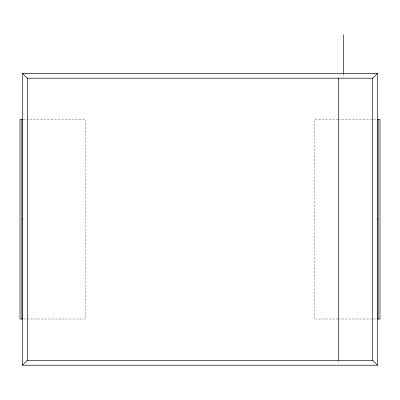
<?xml version="1.0" encoding="UTF-8"?>
<svg xmlns="http://www.w3.org/2000/svg" width="400" height="400" viewBox="0 0 400 400"><rect width="100%" height="100%" fill="white"/><g stroke="black" fill="none" stroke-linecap="round" stroke-linejoin="round"><path stroke-width="0.3" stroke-dasharray="2 1.5" d="M23.04 119.535L85.675 119.535L85.675 318.995L22.43 318.995M337.925 119.535L314.325 119.535L314.325 318.995L337.925 318.995M338.505 119.535L376.96 119.535M338.505 318.995L376.96 318.995M343.515 73.845L343.515 77.565"/><path stroke-width="0.6" d="M22.43 365.21L27.295 360.345L372.705 360.345L377.57 365.21L377.57 73.32L22.43 73.32L22.43 365.21L377.57 365.21M22.43 73.32L27.295 78.185L372.705 78.185L377.57 73.32M22.43 119.535L20 119.535L20 318.995L22.43 318.995M377.57 119.535L380 119.535L380 318.995L377.57 318.995M21.905 219.265L22.43 219.265M377.57 219.265L378.095 219.265M378.095 119.535L378.095 318.995M372.705 78.185L372.705 360.345M343.515 34.79L343.515 73.225M338.65 78.185L338.65 360.345M27.295 78.185L27.295 360.345M21.905 119.535L21.905 318.995"/></g></svg>
